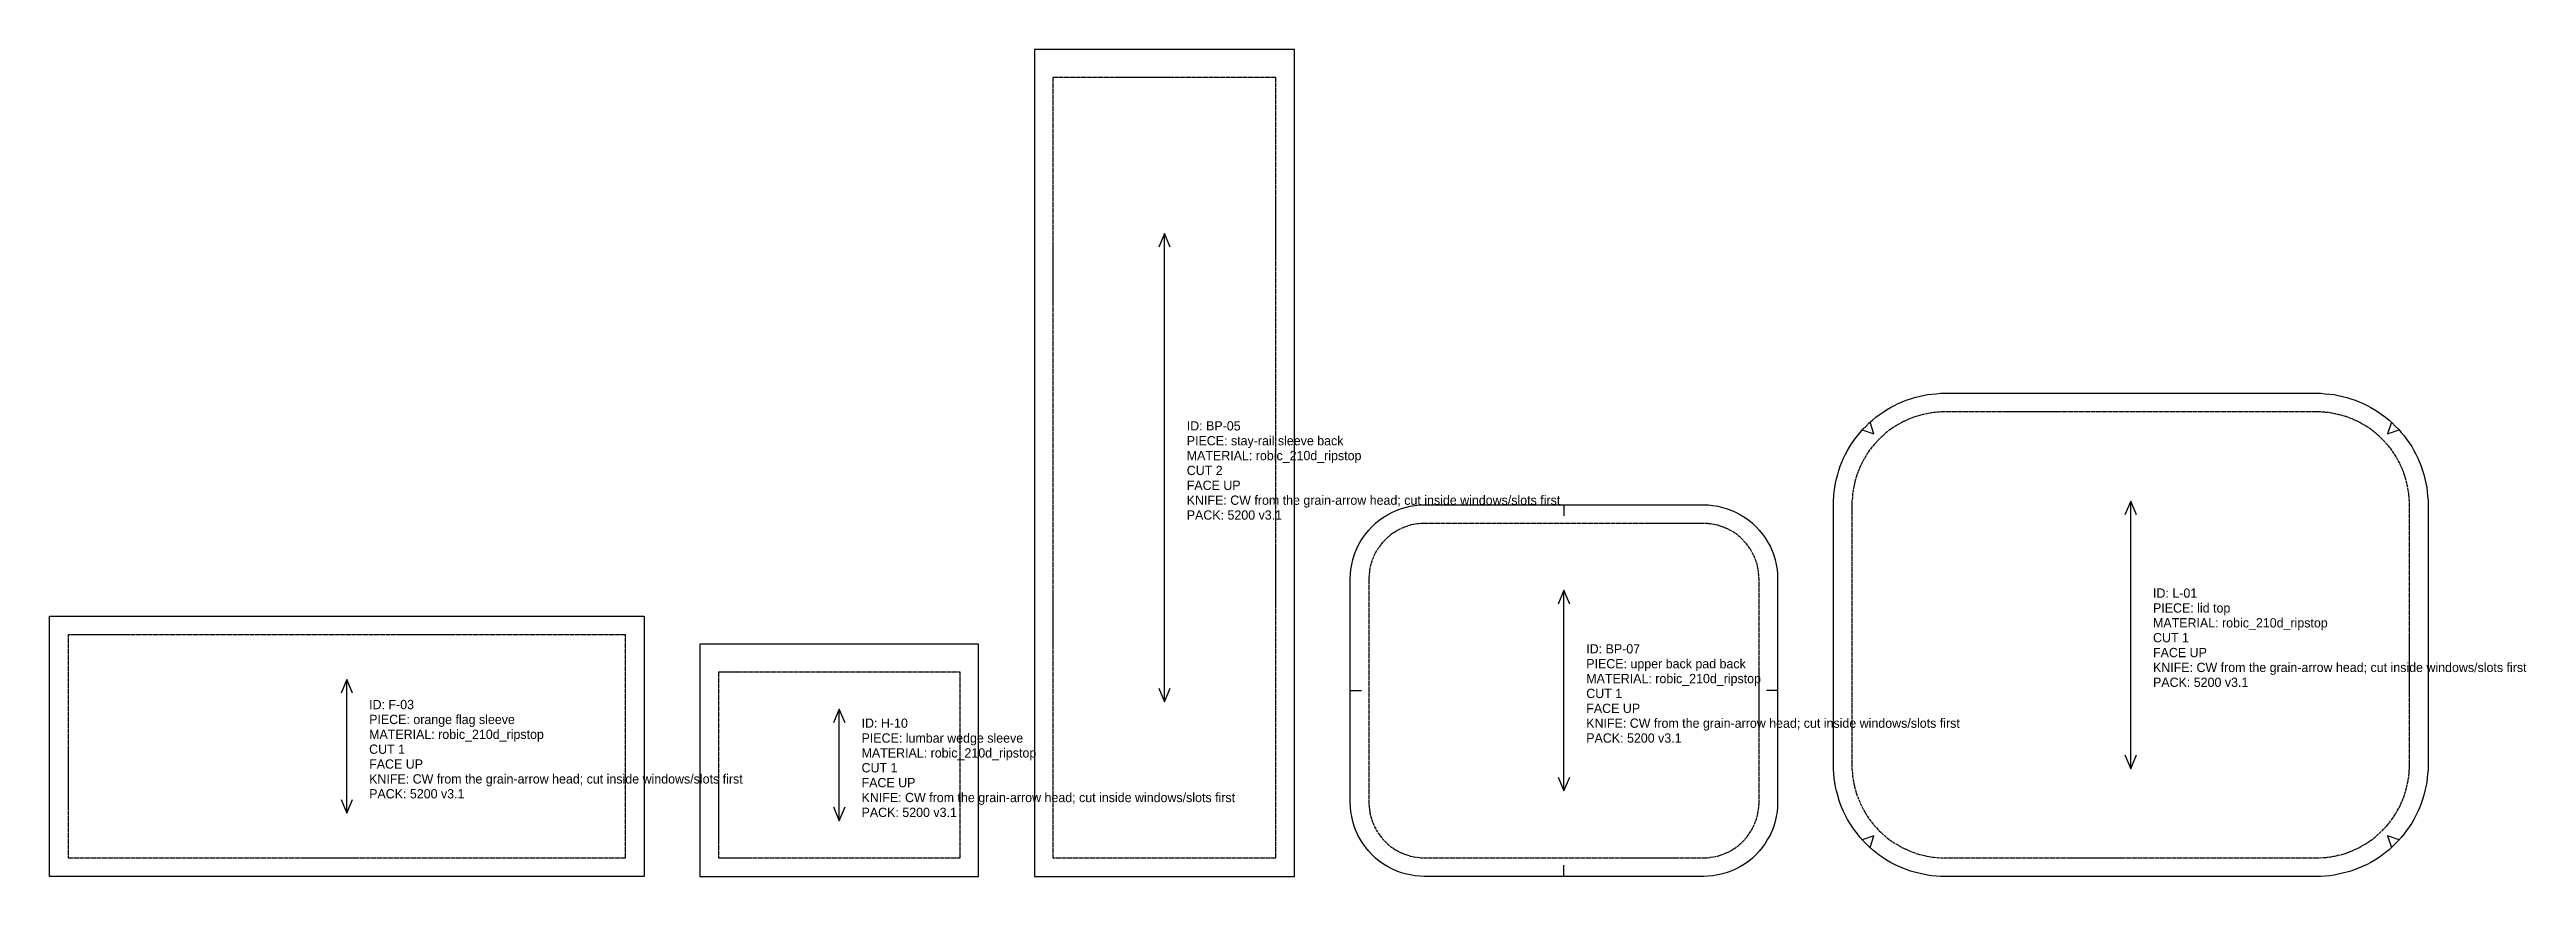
# Model space of a CAD drawing. Header units: millimetres. Extents: x 0 to 1333, y 0 to 445.
import ezdxf

# ---------------------------------------------------------------- set-up
doc = ezdxf.new("R2010")
doc.units = ezdxf.units.MM
doc.linetypes.add('DASHED', pattern=[1.524, 1.27, -0.254])
for name, color, linetype in [('CUT', 7, 'Continuous'), ('GRAIN', 5, 'Continuous'), ('NOTCH', 1, 'Continuous'), ('SEW', 3, 'Continuous'), ('TEXT', 2, 'Continuous')]:
    doc.layers.add(name, color=color, linetype=linetype)

# ---------------------------------------------------------------- blocks, each defined once
blk = doc.blocks.new('F-03_0')
at = {"layer": 'CUT'}
blk.add_lwpolyline([(-10, -10), (-10, 130), (310, 130), (310, -10)], close=True, dxfattribs=at)
at = {"layer": 'GRAIN'}
for points in [[(153.1, 88.6), (150, 96), (146.9, 88.6)], [(150, 24), (150, 96)], [(146.9, 31.4), (150, 24), (153.1, 31.4)]]:
    blk.add_lwpolyline(points, dxfattribs=at)
at = {"layer": 'SEW', "linetype": 'DASHED'}
blk.add_lwpolyline([(0, 0), (300, 0), (300, 120), (0, 120)], close=True, dxfattribs=at)
at = {"layer": 'TEXT'}
for s, p in [('ID: F-03', (162, 80)), ('PIECE: orange flag sleeve', (162, 72)), ('MATERIAL: robic_210d_ripstop', (162, 64)), ('CUT 1', (162, 56)), ('FACE UP', (162, 48)), ('KNIFE: CW from the grain-arrow head; cut inside windows/slots first', (162, 40)), ('PACK: 5200 v3.1', (162, 32))]:
    blk.add_text(s, height=5, dxfattribs=at).set_placement(p)
blk = doc.blocks.new('H-10_1')
at = {"layer": 'CUT'}
blk.add_lwpolyline([(-10, 115), (-10, -10), (140, -10), (140, 115)], close=True, dxfattribs=at)
at = {"layer": 'GRAIN'}
for points in [[(68.1, 72.6), (65, 80), (61.9, 72.6)], [(65, 20), (65, 80)], [(61.9, 27.4), (65, 20), (68.1, 27.4)]]:
    blk.add_lwpolyline(points, dxfattribs=at)
at = {"layer": 'SEW', "linetype": 'DASHED'}
blk.add_lwpolyline([(0, 0), (130, 0), (130, 100), (0, 100)], close=True, dxfattribs=at)
at = {"layer": 'TEXT'}
for s, p in [('PIECE: lumbar wedge sleeve', (77, 62)), ('ID: H-10', (77, 70)), ('MATERIAL: robic_210d_ripstop', (77, 54)), ('CUT 1', (77, 46)), ('FACE UP', (77, 38)), ('KNIFE: CW from the grain-arrow head; cut inside windows/slots first', (77, 30)), ('PACK: 5200 v3.1', (77, 22))]:
    blk.add_text(s, height=5, dxfattribs=at).set_placement(p)
blk = doc.blocks.new('BP-05_2')
at = {"layer": 'CUT'}
blk.add_lwpolyline([(-10, 435), (-10, -10), (130, -10), (130, 435)], close=True, dxfattribs=at)
at = {"layer": 'GRAIN'}
for points in [[(63.1, 328.6), (60, 336), (56.9, 328.6)], [(60, 84), (60, 336)], [(56.9, 91.4), (60, 84), (63.1, 91.4)]]:
    blk.add_lwpolyline(points, dxfattribs=at)
at = {"layer": 'SEW', "linetype": 'DASHED'}
blk.add_lwpolyline([(0, 0), (120, 0), (120, 420), (0, 420)], close=True, dxfattribs=at)
at = {"layer": 'TEXT'}
for s, p in [('PIECE: stay-rail sleeve back', (72, 222)), ('ID: BP-05', (72, 230)), ('MATERIAL: robic_210d_ripstop', (72, 214)), ('CUT 2', (72, 206)), ('FACE UP', (72, 198)), ('KNIFE: CW from the grain-arrow head; cut inside windows/slots first', (72, 190)), ('PACK: 5200 v3.1', (72, 182))]:
    blk.add_text(s, height=5, dxfattribs=at).set_placement(p)
blk = doc.blocks.new('BP-07_3')
at = {"layer": 'CUT'}
blk.add_lwpolyline([(1.7, 1.7), (-0.1, 3.6), (-1.7, 5.6), (-3.3, 7.8), (-4.6, 10), (-5.9, 12.3), (-7, 14.7), (-7.9, 17.1), (-8.6, 19.6), (-9.2, 22.2), (-9.7, 24.8), (-9.9, 27.4), (-10, 29.8), (-10, 150.2), (-9.9, 152.6), (-9.7, 155.2), (-9.2, 157.8), (-8.6, 160.4), (-7.9, 162.9), (-7, 165.3), (-5.9, 167.7), (-4.6, 170), (-3.3, 172.2), (-1.7, 174.4), (-0.1, 176.4), (1.7, 178.3), (3.6, 180.1), (5.6, 181.7), (7.8, 183.3), (10, 184.6), (12.3, 185.9), (14.7, 187), (17.1, 187.9), (19.6, 188.6), (22.2, 189.2), (24.8, 189.7), (27.4, 189.9), (29.8, 190), (180.2, 190), (182.6, 189.9), (185.2, 189.7), (187.8, 189.2), (190.4, 188.6), (192.9, 187.9), (195.3, 187), (197.7, 185.9), (200, 184.6), (202.2, 183.3), (204.4, 181.7), (206.4, 180.1), (208.3, 178.3), (210.1, 176.4), (211.7, 174.4), (213.3, 172.2), (214.6, 170), (215.9, 167.7), (217, 165.3), (217.9, 162.9), (218.6, 160.4), (219.2, 157.8), (219.7, 155.2), (219.9, 152.6), (220, 150.2), (220, 29.8), (219.9, 27.4), (219.7, 24.8), (219.2, 22.2), (218.6, 19.6), (217.9, 17.1), (217, 14.7), (215.9, 12.3), (214.6, 10), (213.3, 7.8), (211.7, 5.6), (210.1, 3.6), (208.3, 1.7), (206.4, -0.1), (204.4, -1.7), (202.2, -3.3), (200, -4.6), (197.7, -5.9), (195.3, -7), (192.9, -7.9), (190.4, -8.6), (187.8, -9.2), (185.2, -9.7), (182.6, -9.9), (180.2, -10), (29.8, -10), (27.4, -9.9), (24.8, -9.7), (22.2, -9.2), (19.6, -8.6), (17.1, -7.9), (14.7, -7), (12.3, -5.9), (10, -4.6), (7.8, -3.3), (5.6, -1.7), (3.6, -0.1)], close=True, dxfattribs=at)
at = {"layer": 'GRAIN'}
for points in [[(108.1, 136.6), (105, 144), (101.9, 136.6)], [(105, 36), (105, 144)], [(101.9, 43.4), (105, 36), (108.1, 43.4)]]:
    blk.add_lwpolyline(points, dxfattribs=at)
at = {"layer": 'NOTCH'}
for points in [[(105, 190), (105, 184)], [(-10, 90), (-4, 90)], [(220, 90), (214, 90)], [(105, -10), (105, -4)]]:
    blk.add_lwpolyline(points, dxfattribs=at)
at = {"layer": 'SEW', "linetype": 'DASHED'}
blk.add_lwpolyline([(8.8, 8.8), (10.2, 7.4), (11.7, 6.2), (13.3, 5.1), (15, 4), (16.7, 3.1), (18.5, 2.3), (20.4, 1.6), (22.2, 1), (24.1, 0.6), (26.1, 0.3), (28, 0.1), (30, 0), (180, 0), (182, 0.1), (183.9, 0.3), (185.9, 0.6), (187.8, 1), (189.6, 1.6), (191.5, 2.3), (193.3, 3.1), (195, 4), (196.7, 5.1), (198.3, 6.2), (199.8, 7.4), (201.2, 8.8), (202.6, 10.2), (203.8, 11.7), (204.9, 13.3), (206, 15), (206.9, 16.7), (207.7, 18.5), (208.4, 20.4), (209, 22.2), (209.4, 24.1), (209.7, 26.1), (209.9, 28), (210, 30), (210, 150), (209.9, 152), (209.7, 153.9), (209.4, 155.9), (209, 157.8), (208.4, 159.6), (207.7, 161.5), (206.9, 163.3), (206, 165), (204.9, 166.7), (203.8, 168.3), (202.6, 169.8), (201.2, 171.2), (199.8, 172.6), (198.3, 173.8), (196.7, 174.9), (195, 176), (193.3, 176.9), (191.5, 177.7), (189.6, 178.4), (187.8, 179), (185.9, 179.4), (183.9, 179.7), (182, 179.9), (180, 180), (30, 180), (28, 179.9), (26.1, 179.7), (24.1, 179.4), (22.2, 179), (20.4, 178.4), (18.5, 177.7), (16.7, 176.9), (15, 176), (13.3, 174.9), (11.7, 173.8), (10.2, 172.6), (8.8, 171.2), (7.4, 169.8), (6.2, 168.3), (5.1, 166.7), (4, 165), (3.1, 163.3), (2.3, 161.5), (1.6, 159.6), (1, 157.8), (0.6, 155.9), (0.3, 153.9), (0.1, 152), (0, 150), (0, 30), (0.1, 28), (0.3, 26.1), (0.6, 24.1), (1, 22.2), (1.6, 20.4), (2.3, 18.5), (3.1, 16.7), (4, 15), (5.1, 13.3), (6.2, 11.7), (7.4, 10.2)], close=True, dxfattribs=at)
at = {"layer": 'TEXT'}
for s, p in [('PIECE: upper back pad back', (117, 102)), ('ID: BP-07', (117, 110)), ('MATERIAL: robic_210d_ripstop', (117, 94)), ('CUT 1', (117, 86)), ('FACE UP', (117, 78)), ('KNIFE: CW from the grain-arrow head; cut inside windows/slots first', (117, 70)), ('PACK: 5200 v3.1', (117, 62))]:
    blk.add_text(s, height=5, dxfattribs=at).set_placement(p)
blk = doc.blocks.new('L-01_4')
at = {"layer": 'CUT'}
blk.add_lwpolyline([(7.6, 7.6), (5.9, 9.3), (4.4, 11), (2.9, 12.9), (1.5, 14.7), (0.1, 16.7), (-1.2, 18.6), (-2.4, 20.7), (-3.5, 22.8), (-4.5, 24.9), (-5.4, 27), (-6.3, 29.2), (-7.1, 31.5), (-7.7, 33.7), (-8.3, 36), (-8.8, 38.3), (-9.3, 40.6), (-9.6, 42.9), (-9.8, 45.3), (-10, 47.6), (-10, 49.9), (-10, 190.1), (-10, 192.4), (-9.8, 194.7), (-9.6, 197.1), (-9.3, 199.4), (-8.8, 201.7), (-8.3, 204), (-7.7, 206.3), (-7.1, 208.5), (-6.3, 210.8), (-5.4, 213), (-4.5, 215.1), (-3.5, 217.2), (-2.4, 219.3), (-1.2, 221.4), (0.1, 223.3), (1.5, 225.3), (2.9, 227.1), (4.4, 229), (5.9, 230.7), (7.6, 232.4), (9.3, 234.1), (11, 235.6), (12.9, 237.1), (14.7, 238.5), (16.7, 239.9), (18.6, 241.2), (20.7, 242.4), (22.8, 243.5), (24.9, 244.5), (27, 245.4), (29.2, 246.3), (31.5, 247.1), (33.7, 247.7), (36, 248.3), (38.3, 248.8), (40.6, 249.3), (42.9, 249.6), (45.3, 249.8), (47.6, 250), (49.9, 250), (250.1, 250), (252.4, 250), (254.7, 249.8), (257.1, 249.6), (259.4, 249.3), (261.7, 248.8), (264, 248.3), (266.3, 247.7), (268.5, 247.1), (270.8, 246.3), (273, 245.4), (275.1, 244.5), (277.2, 243.5), (279.3, 242.4), (281.4, 241.2), (283.3, 239.9), (285.3, 238.5), (287.1, 237.1), (289, 235.6), (290.7, 234.1), (292.4, 232.4), (294.1, 230.7), (295.6, 229), (297.1, 227.1), (298.5, 225.3), (299.9, 223.3), (301.2, 221.4), (302.4, 219.3), (303.5, 217.2), (304.5, 215.1), (305.4, 213), (306.3, 210.8), (307.1, 208.5), (307.7, 206.3), (308.3, 204), (308.8, 201.7), (309.3, 199.4), (309.6, 197.1), (309.8, 194.7), (310, 192.4), (310, 190.1), (310, 49.9), (310, 47.6), (309.8, 45.3), (309.6, 42.9), (309.3, 40.6), (308.8, 38.3), (308.3, 36), (307.7, 33.7), (307.1, 31.5), (306.3, 29.2), (305.4, 27), (304.5, 24.9), (303.5, 22.8), (302.4, 20.7), (301.2, 18.6), (299.9, 16.7), (298.5, 14.7), (297.1, 12.9), (295.6, 11), (294.1, 9.3), (292.4, 7.6), (290.7, 5.9), (289, 4.4), (287.1, 2.9), (285.3, 1.5), (283.3, 0.1), (281.4, -1.2), (279.3, -2.4), (277.2, -3.5), (275.1, -4.5), (273, -5.4), (270.8, -6.3), (268.5, -7.1), (266.3, -7.7), (264, -8.3), (261.7, -8.8), (259.4, -9.3), (257.1, -9.6), (254.7, -9.8), (252.4, -10), (250.1, -10), (49.9, -10), (47.6, -10), (45.3, -9.8), (42.9, -9.6), (40.6, -9.3), (38.3, -8.8), (36, -8.3), (33.7, -7.7), (31.5, -7.1), (29.2, -6.3), (27, -5.4), (24.9, -4.5), (22.8, -3.5), (20.7, -2.4), (18.6, -1.2), (16.7, 0.1), (14.7, 1.5), (12.9, 2.9), (11, 4.4), (9.3, 5.9)], close=True, dxfattribs=at)
at = {"layer": 'GRAIN'}
for points in [[(153.1, 184.6), (150, 192), (146.9, 184.6)], [(150, 48), (150, 192)], [(146.9, 55.4), (150, 48), (153.1, 55.4)]]:
    blk.add_lwpolyline(points, dxfattribs=at)
at = {"layer": 'NOTCH'}
for points in [[(5.5, 230.3), (11.8, 228.2), (9.7, 234.5)], [(290.3, 234.5), (288.2, 228.2), (294.5, 230.3)], [(9.7, 5.5), (11.8, 11.8), (5.5, 9.7)], [(294.5, 9.7), (288.2, 11.8), (290.3, 5.5)]]:
    blk.add_lwpolyline(points, dxfattribs=at)
at = {"layer": 'SEW', "linetype": 'DASHED'}
blk.add_lwpolyline([(14.6, 14.6), (16.1, 13.3), (17.5, 12), (19, 10.7), (20.6, 9.5), (22.2, 8.4), (23.9, 7.4), (25.6, 6.4), (27.3, 5.4), (29.1, 4.6), (30.9, 3.8), (32.7, 3.1), (34.5, 2.4), (36.4, 1.9), (38.3, 1.4), (40.2, 1), (42.2, 0.6), (44.1, 0.3), (46.1, 0.2), (48, 0), (50, 0), (250, 0), (252, 0), (253.9, 0.2), (255.9, 0.3), (257.8, 0.6), (259.8, 1), (261.7, 1.4), (263.6, 1.9), (265.5, 2.4), (267.3, 3.1), (269.1, 3.8), (270.9, 4.6), (272.7, 5.4), (274.4, 6.4), (276.1, 7.4), (277.8, 8.4), (279.4, 9.5), (281, 10.7), (282.5, 12), (283.9, 13.3), (285.4, 14.6), (286.7, 16.1), (288, 17.5), (289.3, 19), (290.5, 20.6), (291.6, 22.2), (292.6, 23.9), (293.6, 25.6), (294.6, 27.3), (295.4, 29.1), (296.2, 30.9), (296.9, 32.7), (297.6, 34.5), (298.1, 36.4), (298.6, 38.3), (299, 40.2), (299.4, 42.2), (299.7, 44.1), (299.8, 46.1), (300, 48), (300, 50), (300, 190), (300, 192), (299.8, 193.9), (299.7, 195.9), (299.4, 197.8), (299, 199.8), (298.6, 201.7), (298.1, 203.6), (297.6, 205.5), (296.9, 207.3), (296.2, 209.1), (295.4, 210.9), (294.6, 212.7), (293.6, 214.4), (292.6, 216.1), (291.6, 217.8), (290.5, 219.4), (289.3, 221), (288, 222.5), (286.7, 223.9), (285.4, 225.4), (283.9, 226.7), (282.5, 228), (281, 229.3), (279.4, 230.5), (277.8, 231.6), (276.1, 232.6), (274.4, 233.6), (272.7, 234.6), (270.9, 235.4), (269.1, 236.2), (267.3, 236.9), (265.5, 237.6), (263.6, 238.1), (261.7, 238.6), (259.8, 239), (257.8, 239.4), (255.9, 239.7), (253.9, 239.8), (252, 240), (250, 240), (50, 240), (48, 240), (46.1, 239.8), (44.1, 239.7), (42.2, 239.4), (40.2, 239), (38.3, 238.6), (36.4, 238.1), (34.5, 237.6), (32.7, 236.9), (30.9, 236.2), (29.1, 235.4), (27.3, 234.6), (25.6, 233.6), (23.9, 232.6), (22.2, 231.6), (20.6, 230.5), (19, 229.3), (17.5, 228), (16.1, 226.7), (14.6, 225.4), (13.3, 223.9), (12, 222.5), (10.7, 221), (9.5, 219.4), (8.4, 217.8), (7.4, 216.1), (6.4, 214.4), (5.4, 212.7), (4.6, 210.9), (3.8, 209.1), (3.1, 207.3), (2.4, 205.5), (1.9, 203.6), (1.4, 201.7), (1, 199.8), (0.6, 197.8), (0.3, 195.9), (0.2, 193.9), (0, 192), (0, 190), (0, 50), (0, 48), (0.2, 46.1), (0.3, 44.1), (0.6, 42.2), (1, 40.2), (1.4, 38.3), (1.9, 36.4), (2.4, 34.5), (3.1, 32.7), (3.8, 30.9), (4.6, 29.1), (5.4, 27.3), (6.4, 25.6), (7.4, 23.9), (8.4, 22.2), (9.5, 20.6), (10.7, 19), (12, 17.5), (13.3, 16.1)], close=True, dxfattribs=at)
at = {"layer": 'TEXT'}
for s, p in [('PIECE: lid top', (162, 132)), ('ID: L-01', (162, 140)), ('CUT 1', (162, 116)), ('MATERIAL: robic_210d_ripstop', (162, 124)), ('FACE UP', (162, 108)), ('KNIFE: CW from the grain-arrow head; cut inside windows/slots first', (162, 100)), ('PACK: 5200 v3.1', (162, 92))]:
    blk.add_text(s, height=5, dxfattribs=at).set_placement(p)

msp = doc.modelspace()

# ---------------------------------------------------------------- block references
at = {"layer": 'CUT'}
for name, p in [('BP-05_2', (540, 10)), ('L-01_4', (970, 10)), ('BP-07_3', (710, 10)), ('F-03_0', (10, 10)), ('H-10_1', (360, 10))]:
    msp.add_blockref(name, p, dxfattribs=at)

doc.saveas('drawing.dxf')
